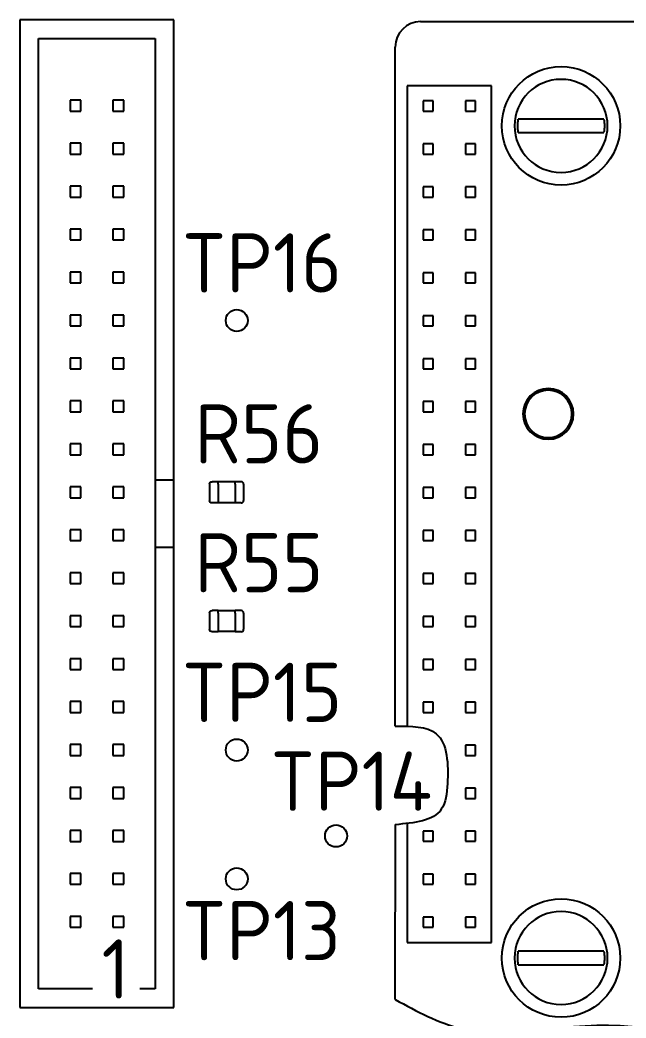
# Model space of a CAD drawing. Extents: x -34 to 51106, y -14166 to 1700.
# Drawn here: x 1185.6 to 1221.4, y 63.4 to 122.4 of the extents above; entities that cross this region are included whole.
import ezdxf

# ---------------------------------------------------------------- set-up
doc = ezdxf.new("R2010")
doc.units = 0
doc.layers.get('0').update_dxf_attribs({"linetype": 'CONTINUOUS'})
doc.layers.add('ТЕКСТ', color=4, linetype='CONTINUOUS')
doc.styles.add('GOST_TYPE_B', font='GOST_B.TTF', dxfattribs={"height": 3.5})

msp = doc.modelspace()

# ---------------------------------------------------------------- linework, layer by layer
at = {"linetype": 'CONTINUOUS'}
for p, q in [((1185.6056, 122.3703), (1185.6056, 63.9703)), ((1194.7056, 122.3703), (1185.6056, 122.3703)), ((1194.7056, 95.1703), (1194.7056, 122.3703)), ((1209.2956, 122.2706), (1225.8256, 122.2706)), ((1186.7056, 121.2703), (1193.6056, 121.2703)), ((1186.7056, 65.0703), (1186.7056, 121.2703)), ((1193.6056, 121.2703), (1193.6056, 95.1703)), ((1207.7956, 80.6128), (1207.7956, 120.7706)), ((1213.4956, 118.4706), (1208.4956, 118.4706)), ((1208.4956, 118.4706), (1208.4956, 80.6085)), ((1213.4956, 67.8206), (1213.4956, 118.4706)), ((1189.2056, 117.6203), (1188.5656, 117.6203)), ((1188.5656, 117.6203), (1188.5656, 116.9803)), ((1189.2056, 116.9803), (1189.2056, 117.6203)), ((1191.7456, 117.6203), (1191.1056, 117.6203)), ((1191.1056, 117.6203), (1191.1056, 116.9803)), ((1191.7456, 116.9803), (1191.7456, 117.6203)), ((1210.0456, 117.5806), (1209.4456, 117.5806)), ((1209.4456, 117.5806), (1209.4456, 116.9806)), ((1210.0456, 116.9806), (1210.0456, 117.5806)), ((1212.5456, 117.5806), (1211.9456, 117.5806)), ((1211.9456, 117.5806), (1211.9456, 116.9806)), ((1212.5456, 116.9806), (1212.5456, 117.5806)), ((1188.5656, 116.9803), (1189.2056, 116.9803)), ((1191.1056, 116.9803), (1191.7456, 116.9803)), ((1209.4456, 116.9806), (1210.0456, 116.9806)), ((1211.9456, 116.9806), (1212.5456, 116.9806)), ((1220.1315, 116.5086), (1215.0717, 116.5086)), ((1215.0717, 115.7086), (1220.1315, 115.7086)), ((1189.2056, 115.0803), (1188.5656, 115.0803)), ((1188.5656, 115.0803), (1188.5656, 114.4403)), ((1189.2056, 114.4403), (1189.2056, 115.0803)), ((1191.7456, 115.0803), (1191.1056, 115.0803)), ((1191.1056, 115.0803), (1191.1056, 114.4403)), ((1191.7456, 114.4403), (1191.7456, 115.0803)), ((1210.0456, 115.0406), (1209.4456, 115.0406)), ((1209.4456, 115.0406), (1209.4456, 114.4406)), ((1210.0456, 114.4406), (1210.0456, 115.0406)), ((1212.5456, 115.0406), (1211.9456, 115.0406)), ((1211.9456, 115.0406), (1211.9456, 114.4406)), ((1212.5456, 114.4406), (1212.5456, 115.0406)), ((1188.5656, 114.4403), (1189.2056, 114.4403)), ((1191.1056, 114.4403), (1191.7456, 114.4403)), ((1209.4456, 114.4406), (1210.0456, 114.4406)), ((1211.9456, 114.4406), (1212.5456, 114.4406)), ((1189.2056, 112.5403), (1188.5656, 112.5403)), ((1188.5656, 112.5403), (1188.5656, 111.9003)), ((1189.2056, 111.9003), (1189.2056, 112.5403)), ((1191.7456, 112.5403), (1191.1056, 112.5403)), ((1191.1056, 112.5403), (1191.1056, 111.9003)), ((1191.7456, 111.9003), (1191.7456, 112.5403)), ((1210.0456, 112.5006), (1209.4456, 112.5006)), ((1209.4456, 112.5006), (1209.4456, 111.9006)), ((1210.0456, 111.9006), (1210.0456, 112.5006)), ((1212.5456, 112.5006), (1211.9456, 112.5006)), ((1211.9456, 112.5006), (1211.9456, 111.9006)), ((1212.5456, 111.9006), (1212.5456, 112.5006)), ((1188.5656, 111.9003), (1189.2056, 111.9003)), ((1191.1056, 111.9003), (1191.7456, 111.9003)), ((1209.4456, 111.9006), (1210.0456, 111.9006)), ((1211.9456, 111.9006), (1212.5456, 111.9006)), ((1189.2056, 110.0003), (1188.5656, 110.0003)), ((1188.5656, 110.0003), (1188.5656, 109.3603)), ((1189.2056, 109.3603), (1189.2056, 110.0003)), ((1191.7456, 110.0003), (1191.1056, 110.0003)), ((1191.1056, 110.0003), (1191.1056, 109.3603)), ((1191.7456, 109.3603), (1191.7456, 110.0003)), ((1210.0456, 109.9606), (1209.4456, 109.9606)), ((1209.4456, 109.9606), (1209.4456, 109.3606)), ((1210.0456, 109.3606), (1210.0456, 109.9606)), ((1212.5456, 109.9606), (1211.9456, 109.9606)), ((1211.9456, 109.9606), (1211.9456, 109.3606)), ((1212.5456, 109.3606), (1212.5456, 109.9606)), ((1188.5656, 109.3603), (1189.2056, 109.3603)), ((1191.1056, 109.3603), (1191.7456, 109.3603)), ((1209.4456, 109.3606), (1210.0456, 109.3606)), ((1211.9456, 109.3606), (1212.5456, 109.3606)), ((1189.2056, 107.4603), (1188.5656, 107.4603)), ((1188.5656, 107.4603), (1188.5656, 106.8203)), ((1189.2056, 106.8203), (1189.2056, 107.4603)), ((1191.7456, 107.4603), (1191.1056, 107.4603)), ((1191.1056, 107.4603), (1191.1056, 106.8203)), ((1191.7456, 106.8203), (1191.7456, 107.4603)), ((1210.0456, 107.4206), (1209.4456, 107.4206)), ((1209.4456, 107.4206), (1209.4456, 106.8206)), ((1210.0456, 106.8206), (1210.0456, 107.4206)), ((1212.5456, 107.4206), (1211.9456, 107.4206)), ((1211.9456, 107.4206), (1211.9456, 106.8206)), ((1212.5456, 106.8206), (1212.5456, 107.4206)), ((1188.5656, 106.8203), (1189.2056, 106.8203)), ((1191.1056, 106.8203), (1191.7456, 106.8203)), ((1209.4456, 106.8206), (1210.0456, 106.8206)), ((1211.9456, 106.8206), (1212.5456, 106.8206)), ((1189.2056, 104.9203), (1188.5656, 104.9203)), ((1188.5656, 104.9203), (1188.5656, 104.2803)), ((1189.2056, 104.2803), (1189.2056, 104.9203)), ((1191.7456, 104.9203), (1191.1056, 104.9203)), ((1191.1056, 104.9203), (1191.1056, 104.2803)), ((1191.7456, 104.2803), (1191.7456, 104.9203)), ((1210.0456, 104.8806), (1209.4456, 104.8806)), ((1209.4456, 104.8806), (1209.4456, 104.2806)), ((1210.0456, 104.2806), (1210.0456, 104.8806)), ((1212.5456, 104.8806), (1211.9456, 104.8806)), ((1211.9456, 104.8806), (1211.9456, 104.2806)), ((1212.5456, 104.2806), (1212.5456, 104.8806)), ((1188.5656, 104.2803), (1189.2056, 104.2803)), ((1191.1056, 104.2803), (1191.7456, 104.2803)), ((1209.4456, 104.2806), (1210.0456, 104.2806)), ((1211.9456, 104.2806), (1212.5456, 104.2806)), ((1189.2056, 102.3803), (1188.5656, 102.3803)), ((1188.5656, 102.3803), (1188.5656, 101.7403)), ((1189.2056, 101.7403), (1189.2056, 102.3803)), ((1191.7456, 102.3803), (1191.1056, 102.3803)), ((1191.1056, 102.3803), (1191.1056, 101.7403)), ((1191.7456, 101.7403), (1191.7456, 102.3803)), ((1210.0456, 102.3406), (1209.4456, 102.3406)), ((1209.4456, 102.3406), (1209.4456, 101.7406)), ((1210.0456, 101.7406), (1210.0456, 102.3406)), ((1212.5456, 102.3406), (1211.9456, 102.3406)), ((1211.9456, 102.3406), (1211.9456, 101.7406)), ((1212.5456, 101.7406), (1212.5456, 102.3406)), ((1188.5656, 101.7403), (1189.2056, 101.7403)), ((1191.1056, 101.7403), (1191.7456, 101.7403)), ((1209.4456, 101.7406), (1210.0456, 101.7406)), ((1211.9456, 101.7406), (1212.5456, 101.7406)), ((1189.2056, 99.8403), (1188.5656, 99.8403)), ((1188.5656, 99.8403), (1188.5656, 99.2003)), ((1189.2056, 99.2003), (1189.2056, 99.8403)), ((1191.7456, 99.8403), (1191.1056, 99.8403)), ((1191.1056, 99.8403), (1191.1056, 99.2003)), ((1191.7456, 99.2003), (1191.7456, 99.8403)), ((1210.0456, 99.8006), (1209.4456, 99.8006)), ((1209.4456, 99.8006), (1209.4456, 99.2006)), ((1210.0456, 99.2006), (1210.0456, 99.8006)), ((1212.5456, 99.8006), (1211.9456, 99.8006)), ((1211.9456, 99.8006), (1211.9456, 99.2006)), ((1212.5456, 99.2006), (1212.5456, 99.8006)), ((1188.5656, 99.2003), (1189.2056, 99.2003)), ((1191.1056, 99.2003), (1191.7456, 99.2003)), ((1209.4456, 99.2006), (1210.0456, 99.2006)), ((1211.9456, 99.2006), (1212.5456, 99.2006)), ((1189.2056, 97.3003), (1188.5656, 97.3003)), ((1188.5656, 97.3003), (1188.5656, 96.6603)), ((1189.2056, 96.6603), (1189.2056, 97.3003)), ((1191.7456, 97.3003), (1191.1056, 97.3003)), ((1191.1056, 97.3003), (1191.1056, 96.6603)), ((1191.7456, 96.6603), (1191.7456, 97.3003)), ((1210.0456, 97.2606), (1209.4456, 97.2606)), ((1209.4456, 97.2606), (1209.4456, 96.6606)), ((1210.0456, 96.6606), (1210.0456, 97.2606)), ((1212.5456, 97.2606), (1211.9456, 97.2606)), ((1211.9456, 97.2606), (1211.9456, 96.6606)), ((1212.5456, 96.6606), (1212.5456, 97.2606)), ((1188.5656, 96.6603), (1189.2056, 96.6603)), ((1191.1056, 96.6603), (1191.7456, 96.6603)), ((1209.4456, 96.6606), (1210.0456, 96.6606)), ((1211.9456, 96.6606), (1212.5456, 96.6606)), ((1193.6056, 95.1703), (1193.6056, 91.1703)), ((1193.6056, 95.1703), (1194.7056, 95.1703)), ((1194.7056, 91.1703), (1194.7056, 95.1703)), ((1197.3157, 95.0633), (1196.9627, 95.0633)), ((1197.3157, 94.9163), (1197.3157, 95.0633)), ((1198.3257, 95.0508), (1197.3157, 95.0508)), ((1198.6787, 95.0633), (1198.3257, 95.0633)), ((1198.3257, 94.9163), (1198.3257, 95.0633)), ((1189.2056, 94.7603), (1188.5656, 94.7603)), ((1188.5656, 94.7603), (1188.5656, 94.1203)), ((1189.2056, 94.1203), (1189.2056, 94.7603)), ((1191.7456, 94.7603), (1191.1056, 94.7603)), ((1191.1056, 94.7603), (1191.1056, 94.1203)), ((1191.7456, 94.1203), (1191.7456, 94.7603)), ((1196.8157, 94.9163), (1196.8157, 93.9603)), ((1197.3157, 94.9163), (1197.3157, 93.9603)), ((1198.3257, 94.9163), (1198.3257, 93.9603)), ((1198.8257, 94.9163), (1198.8257, 93.9603)), ((1210.0456, 94.7206), (1209.4456, 94.7206)), ((1209.4456, 94.7206), (1209.4456, 94.1206)), ((1210.0456, 94.1206), (1210.0456, 94.7206)), ((1212.5456, 94.7206), (1211.9456, 94.7206)), ((1211.9456, 94.7206), (1211.9456, 94.1206)), ((1212.5456, 94.1206), (1212.5456, 94.7206)), ((1188.5656, 94.1203), (1189.2056, 94.1203)), ((1191.1056, 94.1203), (1191.7456, 94.1203)), ((1197.3157, 93.9603), (1197.3157, 93.8133)), ((1198.3257, 93.9603), (1198.3257, 93.8133)), ((1209.4456, 94.1206), (1210.0456, 94.1206)), ((1211.9456, 94.1206), (1212.5456, 94.1206)), ((1197.3157, 93.8133), (1196.9627, 93.8133)), ((1198.3257, 93.8258), (1197.3157, 93.8258)), ((1198.6787, 93.8133), (1198.3257, 93.8133)), ((1189.2056, 92.2203), (1188.5656, 92.2203)), ((1188.5656, 92.2203), (1188.5656, 91.5803)), ((1189.2056, 91.5803), (1189.2056, 92.2203)), ((1191.7456, 92.2203), (1191.1056, 92.2203)), ((1191.1056, 92.2203), (1191.1056, 91.5803)), ((1191.7456, 91.5803), (1191.7456, 92.2203)), ((1210.0456, 92.1806), (1209.4456, 92.1806)), ((1209.4456, 92.1806), (1209.4456, 91.5806)), ((1210.0456, 91.5806), (1210.0456, 92.1806)), ((1212.5456, 92.1806), (1211.9456, 92.1806)), ((1211.9456, 92.1806), (1211.9456, 91.5806)), ((1212.5456, 91.5806), (1212.5456, 92.1806)), ((1188.5656, 91.5803), (1189.2056, 91.5803)), ((1191.1056, 91.5803), (1191.7456, 91.5803)), ((1209.4456, 91.5806), (1210.0456, 91.5806)), ((1211.9456, 91.5806), (1212.5456, 91.5806)), ((1193.6056, 91.1703), (1193.6056, 65.0703)), ((1194.7056, 91.1703), (1193.6056, 91.1703)), ((1194.7056, 63.9703), (1194.7056, 91.1703)), ((1189.2056, 89.6803), (1188.5656, 89.6803)), ((1188.5656, 89.6803), (1188.5656, 89.0403)), ((1189.2056, 89.0403), (1189.2056, 89.6803)), ((1191.7456, 89.6803), (1191.1056, 89.6803)), ((1191.1056, 89.6803), (1191.1056, 89.0403)), ((1191.7456, 89.0403), (1191.7456, 89.6803)), ((1210.0456, 89.6406), (1209.4456, 89.6406)), ((1209.4456, 89.6406), (1209.4456, 89.0406)), ((1210.0456, 89.0406), (1210.0456, 89.6406)), ((1212.5456, 89.6406), (1211.9456, 89.6406)), ((1211.9456, 89.6406), (1211.9456, 89.0406)), ((1212.5456, 89.0406), (1212.5456, 89.6406)), ((1188.5656, 89.0403), (1189.2056, 89.0403)), ((1191.1056, 89.0403), (1191.7456, 89.0403)), ((1209.4456, 89.0406), (1210.0456, 89.0406)), ((1211.9456, 89.0406), (1212.5456, 89.0406)), ((1197.3157, 87.4433), (1196.9627, 87.4433)), ((1197.3157, 87.2963), (1197.3157, 87.4433)), ((1198.3257, 87.4308), (1197.3157, 87.4308)), ((1198.6787, 87.4433), (1198.3257, 87.4433)), ((1198.3257, 87.2963), (1198.3257, 87.4433)), ((1189.2056, 87.1403), (1188.5656, 87.1403)), ((1188.5656, 87.1403), (1188.5656, 86.5003)), ((1189.2056, 86.5003), (1189.2056, 87.1403)), ((1191.7456, 87.1403), (1191.1056, 87.1403)), ((1191.1056, 87.1403), (1191.1056, 86.5003)), ((1191.7456, 86.5003), (1191.7456, 87.1403)), ((1196.8157, 87.2963), (1196.8157, 86.3403)), ((1197.3157, 87.2963), (1197.3157, 86.3403)), ((1198.3257, 87.2963), (1198.3257, 86.3403)), ((1198.8257, 87.2963), (1198.8257, 86.3403)), ((1210.0456, 87.1006), (1209.4456, 87.1006)), ((1209.4456, 87.1006), (1209.4456, 86.5006)), ((1210.0456, 86.5006), (1210.0456, 87.1006)), ((1212.5456, 87.1006), (1211.9456, 87.1006)), ((1211.9456, 87.1006), (1211.9456, 86.5006)), ((1212.5456, 86.5006), (1212.5456, 87.1006)), ((1188.5656, 86.5003), (1189.2056, 86.5003)), ((1191.1056, 86.5003), (1191.7456, 86.5003)), ((1197.3157, 86.1933), (1196.9627, 86.1933)), ((1197.3157, 86.3403), (1197.3157, 86.1933)), ((1198.3257, 86.2058), (1197.3157, 86.2058)), ((1198.3257, 86.3403), (1198.3257, 86.1933)), ((1198.6787, 86.1933), (1198.3257, 86.1933)), ((1209.4456, 86.5006), (1210.0456, 86.5006)), ((1211.9456, 86.5006), (1212.5456, 86.5006)), ((1189.2056, 84.6003), (1188.5656, 84.6003)), ((1188.5656, 84.6003), (1188.5656, 83.9603)), ((1189.2056, 83.9603), (1189.2056, 84.6003)), ((1191.7456, 84.6003), (1191.1056, 84.6003)), ((1191.1056, 84.6003), (1191.1056, 83.9603)), ((1191.7456, 83.9603), (1191.7456, 84.6003)), ((1210.0456, 84.5606), (1209.4456, 84.5606)), ((1209.4456, 84.5606), (1209.4456, 83.9606)), ((1210.0456, 83.9606), (1210.0456, 84.5606)), ((1212.5456, 84.5606), (1211.9456, 84.5606)), ((1211.9456, 84.5606), (1211.9456, 83.9606)), ((1212.5456, 83.9606), (1212.5456, 84.5606)), ((1188.5656, 83.9603), (1189.2056, 83.9603)), ((1191.1056, 83.9603), (1191.7456, 83.9603)), ((1209.4456, 83.9606), (1210.0456, 83.9606)), ((1211.9456, 83.9606), (1212.5456, 83.9606)), ((1189.2056, 82.0603), (1188.5656, 82.0603)), ((1188.5656, 82.0603), (1188.5656, 81.4203)), ((1189.2056, 81.4203), (1189.2056, 82.0603)), ((1191.7456, 82.0603), (1191.1056, 82.0603)), ((1191.1056, 82.0603), (1191.1056, 81.4203)), ((1191.7456, 81.4203), (1191.7456, 82.0603)), ((1210.0456, 82.0206), (1209.4456, 82.0206)), ((1209.4456, 82.0206), (1209.4456, 81.4206)), ((1210.0456, 81.4206), (1210.0456, 82.0206)), ((1212.5456, 82.0206), (1211.9456, 82.0206)), ((1211.9456, 82.0206), (1211.9456, 81.4206)), ((1212.5456, 81.4206), (1212.5456, 82.0206)), ((1188.5656, 81.4203), (1189.2056, 81.4203)), ((1191.1056, 81.4203), (1191.7456, 81.4203)), ((1209.4456, 81.4206), (1210.0456, 81.4206)), ((1211.9456, 81.4206), (1212.5456, 81.4206)), ((1189.2056, 79.5203), (1188.5656, 79.5203)), ((1188.5656, 79.5203), (1188.5656, 78.8803)), ((1189.2056, 78.8803), (1189.2056, 79.5203)), ((1191.7456, 79.5203), (1191.1056, 79.5203)), ((1191.1056, 79.5203), (1191.1056, 78.8803)), ((1191.7456, 78.8803), (1191.7456, 79.5203)), ((1212.5456, 79.4806), (1211.9456, 79.4806)), ((1211.9456, 79.4806), (1211.9456, 78.8806)), ((1212.5456, 78.8806), (1212.5456, 79.4806)), ((1188.5656, 78.8803), (1189.2056, 78.8803)), ((1191.1056, 78.8803), (1191.7456, 78.8803)), ((1211.9456, 78.8806), (1212.5456, 78.8806)), ((1189.2056, 76.9803), (1188.5656, 76.9803)), ((1188.5656, 76.9803), (1188.5656, 76.3403)), ((1189.2056, 76.3403), (1189.2056, 76.9803)), ((1191.7456, 76.9803), (1191.1056, 76.9803)), ((1191.1056, 76.9803), (1191.1056, 76.3403)), ((1191.7456, 76.3403), (1191.7456, 76.9803)), ((1212.5456, 76.9406), (1211.9456, 76.9406)), ((1211.9456, 76.9406), (1211.9456, 76.3406)), ((1212.5456, 76.3406), (1212.5456, 76.9406)), ((1188.5656, 76.3403), (1189.2056, 76.3403)), ((1191.1056, 76.3403), (1191.7456, 76.3403)), ((1211.9456, 76.3406), (1212.5456, 76.3406)), ((1189.2056, 74.4403), (1188.5656, 74.4403)), ((1188.5656, 74.4403), (1188.5656, 73.8003)), ((1189.2056, 73.8003), (1189.2056, 74.4403)), ((1191.7456, 74.4403), (1191.1056, 74.4403)), ((1191.1056, 74.4403), (1191.1056, 73.8003)), ((1191.7456, 73.8003), (1191.7456, 74.4403)), ((1207.7956, 64.4452), (1207.8072, 74.7862)), ((1208.4956, 74.8576), (1208.4956, 67.8206)), ((1210.0456, 74.4006), (1209.4456, 74.4006)), ((1209.4456, 74.4006), (1209.4456, 73.8006)), ((1210.0456, 73.8006), (1210.0456, 74.4006)), ((1212.5456, 74.4006), (1211.9456, 74.4006)), ((1211.9456, 74.4006), (1211.9456, 73.8006)), ((1212.5456, 73.8006), (1212.5456, 74.4006)), ((1188.5656, 73.8003), (1189.2056, 73.8003)), ((1191.1056, 73.8003), (1191.7456, 73.8003)), ((1209.4456, 73.8006), (1210.0456, 73.8006)), ((1211.9456, 73.8006), (1212.5456, 73.8006)), ((1189.2056, 71.9003), (1188.5656, 71.9003)), ((1188.5656, 71.9003), (1188.5656, 71.2603)), ((1189.2056, 71.2603), (1189.2056, 71.9003)), ((1191.7456, 71.9003), (1191.1056, 71.9003)), ((1191.1056, 71.9003), (1191.1056, 71.2603)), ((1191.7456, 71.2603), (1191.7456, 71.9003)), ((1210.0456, 71.8606), (1209.4456, 71.8606)), ((1209.4456, 71.8606), (1209.4456, 71.2606)), ((1210.0456, 71.2606), (1210.0456, 71.8606)), ((1212.5456, 71.8606), (1211.9456, 71.8606)), ((1211.9456, 71.8606), (1211.9456, 71.2606)), ((1212.5456, 71.2606), (1212.5456, 71.8606)), ((1188.5656, 71.2603), (1189.2056, 71.2603)), ((1191.1056, 71.2603), (1191.7456, 71.2603)), ((1209.4456, 71.2606), (1210.0456, 71.2606)), ((1211.9456, 71.2606), (1212.5456, 71.2606)), ((1189.2056, 69.3603), (1188.5656, 69.3603)), ((1188.5656, 69.3603), (1188.5656, 68.7203)), ((1189.2056, 68.7203), (1189.2056, 69.3603)), ((1191.1056, 69.3603), (1191.1056, 68.7203)), ((1191.7456, 69.3603), (1191.1056, 69.3603)), ((1191.7456, 68.7203), (1191.7456, 69.3603)), ((1210.0456, 69.3206), (1209.4456, 69.3206)), ((1209.4456, 69.3206), (1209.4456, 68.7206)), ((1210.0456, 68.7206), (1210.0456, 69.3206)), ((1212.5456, 69.3206), (1211.9456, 69.3206)), ((1211.9456, 69.3206), (1211.9456, 68.7206)), ((1212.5456, 68.7206), (1212.5456, 69.3206)), ((1188.5656, 68.7203), (1189.2056, 68.7203)), ((1191.1056, 68.7203), (1191.7456, 68.7203)), ((1209.4456, 68.7206), (1210.0456, 68.7206)), ((1211.9456, 68.7206), (1212.5456, 68.7206)), ((1208.4956, 67.8206), (1213.4956, 67.8206)), ((1220.1315, 67.3006), (1215.0717, 67.3006)), ((1215.0717, 66.5006), (1220.1315, 66.5006)), ((1189.8996, 65.0703), (1186.7056, 65.0703)), ((1193.6056, 65.0703), (1192.6842, 65.0703)), ((1185.6056, 63.9703), (1194.7056, 63.9703))]:
    msp.add_line(p, q, dxfattribs=at)
for centre, radius in [((1217.6016, 116.1086), 3.5), ((1198.4256, 104.5983), 0.65), ((1198.4256, 79.2003), 0.65), ((1204.2956, 74.1203), 0.65), ((1198.4256, 71.5803), 0.65), ((1217.6016, 66.9006), 3.5)]:
    msp.add_circle(centre, radius, dxfattribs=at)
at = {"linetype": 'CONTINUOUS', "extrusion": (0, 0, -1)}
for centre, radius in [((-1217.6016, 116.1086), 2.75), ((-1216.8416, 99.0742), 1.5), ((-1216.8416, 99.0742), 1.4), ((-1217.6016, 66.9006), 2.75)]:
    msp.add_circle(centre, radius, dxfattribs=at)
at = {"linetype": 'CONTINUOUS'}
for centre, radius, start, end in [((1209.2956, 120.7706), 1.5, 90.000003, 180.000003), ((1198.6787, 94.9163), 0.147, 0.000005, 90.000005), ((1198.6787, 93.9603), 0.147, 270.000005, 0.000005), ((1198.6787, 87.2963), 0.147, 0.000005, 90.000005), ((1198.6787, 86.3403), 0.147, 270.000005, 0.000005)]:
    msp.add_arc(centre, radius, start, end, dxfattribs=at)
at = {"linetype": 'CONTINUOUS', "extrusion": (0, 0, -1)}
for centre, radius, start, end in [((-1217.6016, 116.1086), 2.5613, 351.015397, 8.984598), ((-1217.6016, 116.1086), 2.5613, 171.015397, 188.984598), ((-1196.9627, 94.9163), 0.147, 0, 89.999995), ((-1196.9627, 93.9603), 0.147, 269.999995, 359.999995), ((-1196.9627, 87.2963), 0.147, 0, 89.999995), ((-1196.9627, 86.3403), 0.147, 269.999995, 359.999995), ((-1217.6016, 66.9006), 2.5613, 351.015397, 8.984598), ((-1217.6016, 66.9006), 2.5613, 171.015397, 188.984598)]:
    msp.add_arc(centre, radius, start, end, dxfattribs=at)
at = {"linetype": 'CONTINUOUS'}
for points in [[(1207.7956, 80.6128), (1210.2229, 80.1619), (1210.8823, 77.2133), (1210.5208, 75.697), (1207.7956, 74.7851)], [(1207.7956, 64.4452), (1211.6869, 62.7346), (1222.4798, 62.7346), (1226.776, 60.5353), (1225.8329, 47.2706)]]:
    msp.add_spline(points, degree=3, dxfattribs=at)

# ---------------------------------------------------------------- texts
at = {"layer": 'ТЕКСТ', "style": 'GOST_TYPE_B'}
for s, p in [('TP16', (1195.1778, 106.2523)), ('R56', (1195.9258, 96.1477)), ('R55', (1195.9258, 88.5277)), ('TP15', (1195.1778, 80.8593)), ('TP14', (1200.4219, 75.6062)), ('TP13', (1195.1779, 66.7691)), ('1', (1190.4257, 64.5009))]:
    msp.add_text(s, height=3.5, dxfattribs=at).set_placement(p)

doc.saveas('drawing.dxf')
